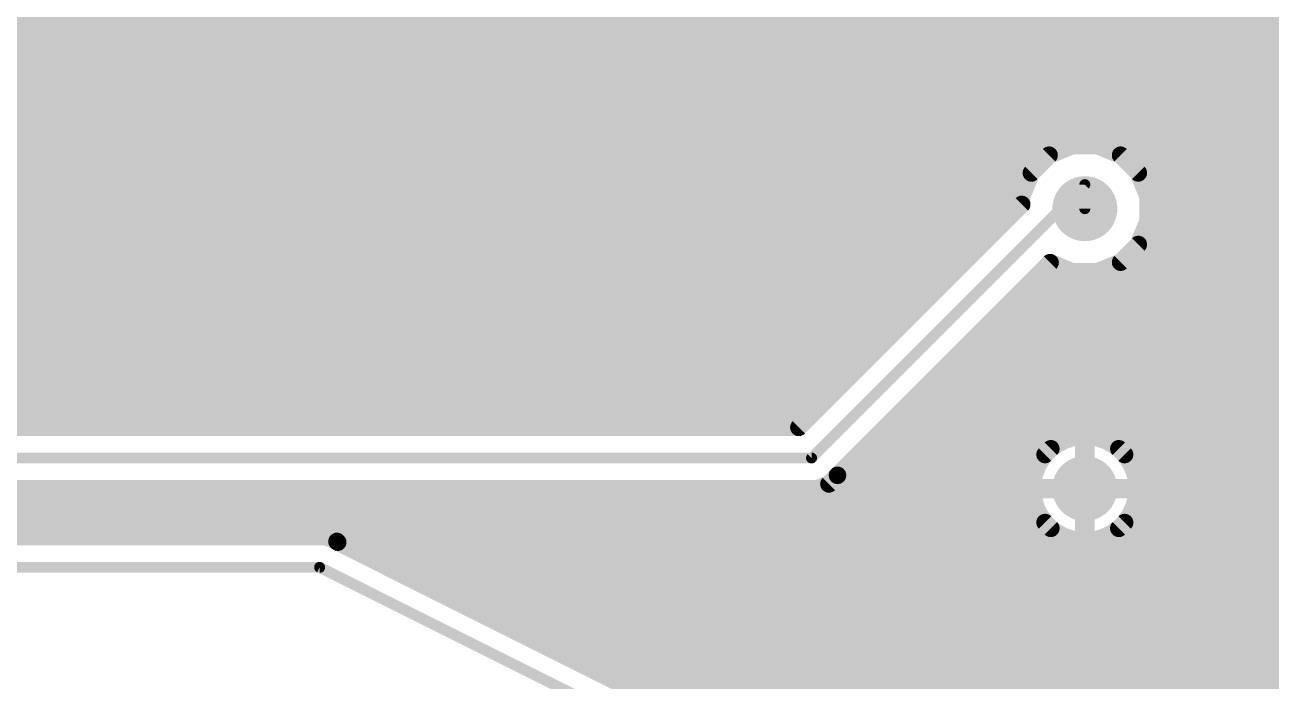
# Model space of a CAD drawing. Extents: x -0.2 to 78.9, y -2.7 to 86.6.
# Drawn here: x 22.36 to 51.32, y 27.84 to 43.08 of the extents above; entities that cross this region are included whole.
import ezdxf

# ---------------------------------------------------------------- set-up
doc = ezdxf.new("R2010")
doc.units = 0
doc.layers.add('16', color=174, linetype='CONTINUOUS')
doc.layers.add('17', color=94, linetype='CONTINUOUS')

# ---------------------------------------------------------------- blocks, each defined once
blk = doc.blocks.new('ROUNDP')
at = {"const_width": 0.5}
blk.add_lwpolyline([(0, -0.25, 1), (0, 0.25, 1), (0, -0.25)], format="xyb", dxfattribs=at)

msp = doc.modelspace()

# ---------------------------------------------------------------- linework, layer by layer
at = {"layer": '16'}
for points, const_width in [([(15.1364, 43.0784), (52.4358, 43.0784)], 0.4064), ([(15.4414, 42.672), (52.8422, 42.672)], 0.4064), ([(15.6097, 42.2656), (53.2486, 42.2656)], 0.4064), ([(15.6209, 41.8592), (53.655, 41.8592)], 0.4064), ([(15.5676, 41.4528), (54.0614, 41.4528)], 0.4064), ([(15.3992, 41.0464), (54.4678, 41.0464)], 0.4064), ([(15.0348, 40.64), (54.8742, 40.64)], 0.4064), ([(15.3993, 40.2336), (46.5962, 40.2336)], 0.4064), ([(46.1595, 40.0527), (45.7472, 39.6404)], 0.4064), ([(46.6983, 40.2759), (46.1595, 40.0527)], 0.4064), ([(47.2816, 40.2759), (46.6983, 40.2759)], 0.4064), ([(47.8204, 40.0527), (47.2816, 40.2759)], 0.4064), ([(47.3838, 40.2336), (55.2806, 40.2336)], 0.4064), ([(48.2327, 39.6404), (47.8204, 40.0527)], 0.4064), ([(15.5676, 39.8272), (45.934, 39.8272)], 0.4064), ([(48.0459, 39.8272), (55.687, 39.8272)], 0.4064), ([(45.7472, 39.6404), (45.524, 39.1016)], 0.4064), ([(48.4559, 39.1016), (48.2327, 39.6404)], 0.4064), ([(15.6209, 39.4208), (45.6563, 39.4208)], 0.4064), ([(40.64, 33.02), (46.99, 39.37)], 0.254), ([(46.99, 39.37), (46.99, 38.81)], 0.254), ([(48.3237, 39.4208), (56.0934, 39.4208)], 0.4064), ([(15.6096, 39.0144), (45.524, 39.0144)], 0.4064), ([(45.524, 38.9097), (40.3454, 33.7311)], 0.4064), ([(45.524, 39.1016), (45.524, 38.9097)], 0.4064), ([(48.4559, 38.5183), (48.4559, 39.1016)], 0.4064), ([(48.4559, 39.0144), (56.4998, 39.0144)], 0.4064), ([(15.4413, 38.608), (45.2223, 38.608)], 0.4064), ([(48.4559, 38.608), (56.9062, 38.608)], 0.4064), ([(48.2327, 37.9795), (48.4559, 38.5183)], 0.4064), ([(15.1364, 38.2016), (44.8159, 38.2016)], 0.4064), ([(48.3247, 38.2016), (57.3126, 38.2016)], 0.4064), ([(15.3396, 37.7952), (44.4095, 37.7952)], 0.4064), ([(47.8204, 37.5672), (48.2327, 37.9795)], 0.4064), ([(48.0484, 37.7952), (57.719, 37.7952)], 0.4064), ([(41.2428, 32.6171), (46.1831, 37.5575)], 0.4064), ([(46.1831, 37.5575), (46.6983, 37.344)], 0.4064), ([(47.2816, 37.344), (47.8204, 37.5672)], 0.4064), ([(15.5255, 37.3888), (44.0031, 37.3888)], 0.4064), ([(46.0144, 37.3888), (46.5901, 37.3888)], 0.4064), ([(46.6983, 37.344), (47.2816, 37.344)], 0.4064), ([(47.3897, 37.3888), (58.1254, 37.3888)], 0.4064), ([(15.6209, 36.9824), (43.5967, 36.9824)], 0.4064), ([(45.608, 36.9824), (58.5318, 36.9824)], 0.4064), ([(15.6209, 36.576), (43.1903, 36.576)], 0.4064), ([(45.2016, 36.576), (58.9382, 36.576)], 0.4064), ([(15.4834, 36.1696), (42.7839, 36.1696)], 0.4064), ([(44.7952, 36.1696), (59.3446, 36.1696)], 0.4064), ([(15.2381, 35.7632), (42.3775, 35.7632)], 0.4064), ([(44.3888, 35.7632), (59.751, 35.7632)], 0.4064), ([(14.7277, 35.3568), (41.9711, 35.3568)], 0.4064), ([(43.9824, 35.3568), (60.1574, 35.3568)], 0.4064), ([(0.6603, 34.9504), (41.5647, 34.9504)], 0.4064), ([(43.576, 34.9504), (60.5638, 34.9504)], 0.4064), ([(14.6049, 34.544), (41.1583, 34.544)], 0.4064), ([(43.1696, 34.544), (60.579, 34.544)], 0.4064), ([(15.1872, 34.1376), (40.7519, 34.1376)], 0.4064), ([(42.7632, 34.1376), (60.579, 34.1376)], 0.4064), ([(15.4624, 33.7312), (40.3455, 33.7312)], 0.4064), ([(40.3454, 33.7311), (15.4624, 33.7311)], 0.4064), ([(42.3568, 33.7312), (60.6743, 33.7312)], 0.4064), ([(46.5247, 33.4331), (46.3547, 33.3465)], 0.4064), ([(46.7061, 33.4921), (46.5247, 33.4331)], 0.4064), ([(46.8945, 33.5219), (46.7061, 33.4921)], 0.4064), ([(46.968, 33.5219), (46.8945, 33.5219)], 0.4064), ([(46.968, 32.3324), (46.968, 33.5219)], 0.4064), ([(47.0854, 33.5219), (47.0118, 33.5219)], 0.4064), ([(47.0118, 33.5219), (47.0118, 32.3324)], 0.4064), ([(47.2738, 33.4921), (47.0854, 33.5219)], 0.4064), ([(47.4552, 33.4331), (47.2738, 33.4921)], 0.4064), ([(47.6252, 33.3465), (47.4552, 33.4331)], 0.4064), ([(41.9504, 33.3248), (46.3249, 33.3248)], 0.4064), ([(46.0655, 33.0995), (45.9534, 32.9452)], 0.4064), ([(46.2004, 33.2344), (46.0655, 33.0995)], 0.4064), ([(46.3547, 33.3465), (46.2004, 33.2344)], 0.4064), ([(46.968, 33.3248), (47.0118, 33.3248)], 0.4064), ([(47.7795, 33.2344), (47.6252, 33.3465)], 0.4064), ([(47.6551, 33.3248), (60.8602, 33.3248)], 0.4064), ([(47.9144, 33.0995), (47.7795, 33.2344)], 0.4064), ([(48.0265, 32.9452), (47.9144, 33.0995)], 0.4064), ([(13.97, 33.02), (40.64, 33.02)], 0.254), ([(41.544, 32.9184), (45.9398, 32.9184)], 0.4064), ([(45.9534, 32.9452), (45.8668, 32.7752)], 0.4064), ([(46.968, 32.9184), (47.0118, 32.9184)], 0.4064), ([(48.1131, 32.7752), (48.0265, 32.9452)], 0.4064), ([(48.0402, 32.9184), (61.2666, 32.9184)], 0.4064), ([(41.0428, 32.4171), (41.2428, 32.6171)], 0.4064), ([(45.8078, 32.5938), (45.778, 32.4054)], 0.4064), ([(45.8668, 32.7752), (45.8078, 32.5938)], 0.4064), ([(48.1721, 32.5938), (48.1131, 32.7752)], 0.4064), ([(48.2019, 32.4054), (48.1721, 32.5938)], 0.4064), ([(15.4624, 32.3088), (40.7814, 32.3088)], 0.4064), ([(40.7814, 32.3088), (41.0428, 32.4171)], 0.4064), ([(41.1377, 32.512), (45.7949, 32.512)], 0.4064), ([(45.778, 32.4054), (45.778, 32.3318)], 0.4064), ([(45.778, 32.3318), (46.9675, 32.3318)], 0.4064), ([(46.9675, 32.288), (45.778, 32.288)], 0.4064), ([(45.778, 32.288), (45.778, 32.2145)], 0.4064), ([(46.9675, 32.3318), (46.9675, 32.288)], 0.4064), ([(46.968, 32.512), (47.0118, 32.512)], 0.4064), ([(47.0118, 32.3324), (46.968, 32.3324)], 0.4064), ([(46.968, 31.098), (46.968, 32.2875)], 0.4064), ([(46.968, 32.2875), (47.0118, 32.2875)], 0.4064), ([(47.0118, 32.2875), (47.0118, 31.098)], 0.4064), ([(47.0124, 32.288), (47.0124, 32.3318)], 0.4064), ([(47.0124, 32.3318), (48.2019, 32.3318)], 0.4064), ([(48.2019, 32.288), (47.0124, 32.288)], 0.4064), ([(48.1851, 32.512), (61.057, 32.512)], 0.4064), ([(48.2019, 32.3318), (48.2019, 32.4054)], 0.4064), ([(48.2019, 32.2145), (48.2019, 32.288)], 0.4064), ([(15.3782, 32.1056), (45.7952, 32.1056)], 0.4064), ([(45.778, 32.2145), (45.8078, 32.0261)], 0.4064), ([(45.8078, 32.0261), (45.8668, 31.8447)], 0.4064), ([(46.968, 32.1056), (47.0118, 32.1056)], 0.4064), ([(48.1131, 31.8447), (48.1721, 32.0261)], 0.4064), ([(48.1721, 32.0261), (48.2019, 32.2145)], 0.4064), ([(48.1846, 32.1056), (60.8767, 32.1056)], 0.4064), ([(15.0856, 31.6992), (45.9409, 31.6992)], 0.4064), ([(45.8668, 31.8447), (45.9534, 31.6747)], 0.4064), ([(45.9534, 31.6747), (46.0655, 31.5204)], 0.4064), ([(46.968, 31.6992), (47.0118, 31.6992)], 0.4064), ([(47.9144, 31.5204), (48.0265, 31.6747)], 0.4064), ([(48.0265, 31.6747), (48.1131, 31.8447)], 0.4064), ([(48.0389, 31.6992), (62.1785, 31.6992)], 0.4064), ([(46.0655, 31.5204), (46.2004, 31.3855)], 0.4064), ([(46.2004, 31.3855), (46.3547, 31.2734)], 0.4064), ([(47.6252, 31.2734), (47.7795, 31.3855)], 0.4064), ([(47.7795, 31.3855), (47.9144, 31.5204)], 0.4064), ([(15.4203, 31.2928), (46.3279, 31.2928)], 0.4064), ([(29.0946, 31.1911), (15.4624, 31.1911)], 0.4064), ([(29.1192, 31.1993), (29.0946, 31.1911)], 0.4064), ([(29.235, 31.1911), (29.1192, 31.1993)], 0.4064), ([(29.3514, 31.1911), (29.235, 31.1911)], 0.4064), ([(29.3754, 31.1811), (29.3514, 31.1911)], 0.4064), ([(29.4015, 31.1793), (29.3754, 31.1811)], 0.4064), ([(29.506, 31.127), (29.4015, 31.1793)], 0.4064), ([(29.6128, 31.0828), (29.506, 31.127)], 0.4064), ([(29.6311, 31.0645), (29.6128, 31.0828)], 0.4064), ([(46.3547, 31.2734), (46.5247, 31.1868)], 0.4064), ([(46.5247, 31.1868), (46.7061, 31.1278)], 0.4064), ([(46.7061, 31.1278), (46.8945, 31.098)], 0.4064), ([(46.8945, 31.098), (46.968, 31.098)], 0.4064), ([(46.968, 31.2928), (47.0118, 31.2928)], 0.4064), ([(47.0118, 31.098), (47.0854, 31.098)], 0.4064), ([(47.0854, 31.098), (47.2738, 31.1278)], 0.4064), ([(47.2738, 31.1278), (47.4552, 31.1868)], 0.4064), ([(47.4552, 31.1868), (47.6252, 31.2734)], 0.4064), ([(47.6519, 31.2928), (60.9096, 31.2928)], 0.4064), ([(47.1579, 22.3011), (29.6311, 31.0645)], 0.4064), ([(29.9873, 30.8864), (61.1306, 30.8864)], 0.4064), ([(13.97, 30.48), (29.21, 30.48)], 0.254), ([(29.21, 30.48), (46.99, 21.59)], 0.254), ([(30.8001, 30.48), (61.1651, 30.48)], 0.4064), ([(31.6129, 30.0736), (60.8007, 30.0736)], 0.4064), ([(32.4257, 29.6672), (60.6324, 29.6672)], 0.4064), ([(33.2385, 29.2608), (60.579, 29.2608)], 0.4064), ([(34.0513, 28.8544), (60.5902, 28.8544)], 0.4064), ([(34.8641, 28.448), (60.7585, 28.448)], 0.4064), ([(35.6769, 28.0416), (61.0634, 28.0416)], 0.4064), ([(36.4897, 27.6352), (60.8604, 27.6352)], 0.4064)]:
    msp.add_lwpolyline(points, dxfattribs=dict(at, const_width=const_width))
for points, const_width in [([(46.1206, 40.1466, 1), (46.1984, 39.9588)], 0.2032), ([(46.2313, 39.9809, 1), (46.0877, 40.1245)], 0.2032), ([(46.5962, 40.132, 1), (46.5962, 40.3352)], 0.2032), ([(46.6983, 40.3775, 1), (46.6983, 40.1743)], 0.2032), ([(46.7372, 40.182, 1), (46.6594, 40.3698)], 0.2032), ([(47.3205, 40.3698, 1), (47.2427, 40.182)], 0.2032), ([(47.2816, 40.1743, 1), (47.2816, 40.3775)], 0.2032), ([(47.3838, 40.3352, 1), (47.3838, 40.132)], 0.2032), ([(47.8922, 40.1245, 1), (47.7486, 39.9809)], 0.2032), ([(47.7815, 39.9588, 1), (47.8593, 40.1466)], 0.2032), ([(45.934, 39.7256, 1), (45.934, 39.9288)], 0.2032), ([(48.0459, 39.9288, 1), (48.0459, 39.7256)], 0.2032), ([(45.6754, 39.7122, 1), (45.819, 39.5686)], 0.2032), ([(45.8411, 39.6015, 1), (45.6533, 39.6793)], 0.2032), ([(48.3266, 39.6793, 1), (48.1388, 39.6015)], 0.2032), ([(48.1609, 39.5686, 1), (48.3045, 39.7122)], 0.2032), ([(45.6563, 39.3192, 1), (45.6563, 39.5224)], 0.2032), ([(47.0535, 39.37, 1), (46.9265, 39.37)], 0.127), ([(47.0349, 39.3251, 1), (46.9451, 39.4149)], 0.127), ([(48.3237, 39.5224, 1), (48.3237, 39.3192)], 0.2032), ([(45.6256, 39.1016, 1), (45.4224, 39.1016)], 0.2032), ([(45.4301, 39.1405, 1), (45.6179, 39.0627)], 0.2032), ([(45.5958, 38.8379, 1), (45.4522, 38.9815)], 0.2032), ([(45.524, 38.9128, 1), (45.524, 39.116)], 0.2032), ([(48.5575, 39.1016, 1), (48.3543, 39.1016)], 0.2032), ([(48.4559, 39.116, 1), (48.4559, 38.9128)], 0.2032), ([(48.362, 39.0627, 1), (48.5498, 39.1405)], 0.2032), ([(45.2223, 38.5064, 1), (45.2223, 38.7096)], 0.2032), ([(45.4224, 38.9097, 1), (45.6256, 38.9097)], 0.2032), ([(46.9265, 38.81, 1), (47.0535, 38.81)], 0.127), ([(48.4559, 38.7096, 1), (48.4559, 38.5064)], 0.2032), ([(48.3543, 38.5183, 1), (48.5575, 38.5183)], 0.2032), ([(48.5498, 38.4794, 1), (48.362, 38.5572)], 0.2032), ([(44.8159, 38.1, 1), (44.8159, 38.3032)], 0.2032), ([(48.3247, 38.3032, 1), (48.3247, 38.1)], 0.2032), ([(44.4095, 37.6936, 1), (44.4095, 37.8968)], 0.2032), ([(48.0484, 37.8968, 1), (48.0484, 37.6936)], 0.2032), ([(48.1388, 38.0184, 1), (48.3266, 37.9406)], 0.2032), ([(48.3045, 37.9077, 1), (48.1609, 38.0513)], 0.2032), ([(46.222, 37.6514, 1), (46.1442, 37.4636)], 0.2032), ([(46.2549, 37.4857, 1), (46.1113, 37.6293)], 0.2032), ([(47.7486, 37.639, 1), (47.8922, 37.4954)], 0.2032), ([(47.8593, 37.4733, 1), (47.7815, 37.6611)], 0.2032), ([(44.0031, 37.2872, 1), (44.0031, 37.4904)], 0.2032), ([(46.0144, 37.4904, 1), (46.0144, 37.2872)], 0.2032), ([(46.5901, 37.2872, 1), (46.5901, 37.4904)], 0.2032), ([(46.6983, 37.4456, 1), (46.6983, 37.2424)], 0.2032), ([(46.6594, 37.2501, 1), (46.7372, 37.4379)], 0.2032), ([(47.2427, 37.4379, 1), (47.3205, 37.2501)], 0.2032), ([(47.2816, 37.2424, 1), (47.2816, 37.4456)], 0.2032), ([(47.3897, 37.4904, 1), (47.3897, 37.2872)], 0.2032), ([(43.5967, 36.8808, 1), (43.5967, 37.084)], 0.2032), ([(45.608, 37.084, 1), (45.608, 36.8808)], 0.2032), ([(43.1903, 36.4744, 1), (43.1903, 36.6776)], 0.2032), ([(45.2016, 36.6776, 1), (45.2016, 36.4744)], 0.2032), ([(42.7839, 36.068, 1), (42.7839, 36.2712)], 0.2032), ([(44.7952, 36.2712, 1), (44.7952, 36.068)], 0.2032), ([(42.3775, 35.6616, 1), (42.3775, 35.8648)], 0.2032), ([(44.3888, 35.8648, 1), (44.3888, 35.6616)], 0.2032), ([(41.9711, 35.2552, 1), (41.9711, 35.4584)], 0.2032), ([(43.9824, 35.4584, 1), (43.9824, 35.2552)], 0.2032), ([(41.5647, 34.8488, 1), (41.5647, 35.052)], 0.2032), ([(43.576, 35.052, 1), (43.576, 34.8488)], 0.2032), ([(41.1583, 34.4424, 1), (41.1583, 34.6456)], 0.2032), ([(43.1696, 34.6456, 1), (43.1696, 34.4424)], 0.2032), ([(40.7519, 34.036, 1), (40.7519, 34.2392)], 0.2032), ([(42.7632, 34.2392, 1), (42.7632, 34.036)], 0.2032), ([(40.2736, 33.8029, 1), (40.4172, 33.6593)], 0.2032), ([(40.3454, 33.6295, 1), (40.3454, 33.8327)], 0.2032), ([(40.3455, 33.6296, 1), (40.3455, 33.8328)], 0.2032), ([(42.3568, 33.8328, 1), (42.3568, 33.6296)], 0.2032), ([(46.4933, 33.5297, 1), (46.5561, 33.3365)], 0.2032), ([(46.5708, 33.3426, 1), (46.4786, 33.5236)], 0.2032), ([(46.6902, 33.5925, 1), (46.722, 33.3917)], 0.2032), ([(46.7375, 33.3955, 1), (46.6747, 33.5887)], 0.2032), ([(46.8945, 33.6235, 1), (46.8945, 33.4203)], 0.2032), ([(47.0696, 33.5219, 1), (46.8664, 33.5219)], 0.2032), ([(46.9104, 33.4215, 1), (46.8786, 33.6223)], 0.2032), ([(47.0118, 33.6235, 1), (47.0118, 33.4203)], 0.2032), ([(47.1134, 33.5219, 1), (46.9102, 33.5219)], 0.2032), ([(46.968, 33.4203, 1), (46.968, 33.6235)], 0.2032), ([(47.1013, 33.6223, 1), (47.0695, 33.4215)], 0.2032), ([(47.0854, 33.4203, 1), (47.0854, 33.6235)], 0.2032), ([(47.3052, 33.5887, 1), (47.2424, 33.3955)], 0.2032), ([(47.2579, 33.3917, 1), (47.2897, 33.5925)], 0.2032), ([(47.5013, 33.5236, 1), (47.4091, 33.3426)], 0.2032), ([(47.4238, 33.3365, 1), (47.4866, 33.5297)], 0.2032), ([(41.9504, 33.4264, 1), (41.9504, 33.2232)], 0.2032), ([(46.1477, 33.0398, 1), (45.9833, 33.1592)], 0.2032), ([(46.1407, 33.3166, 1), (46.2601, 33.1522)], 0.2032), ([(46.2722, 33.1626, 1), (46.1286, 33.3062)], 0.2032), ([(46.3086, 33.437, 1), (46.4008, 33.256)], 0.2032), ([(46.4144, 33.2643, 1), (46.295, 33.4287)], 0.2032), ([(46.3249, 33.2232, 1), (46.3249, 33.4264)], 0.2032), ([(46.968, 33.4264, 1), (46.968, 33.2232)], 0.2032), ([(47.0118, 33.2232, 1), (47.0118, 33.4264)], 0.2032), ([(47.6849, 33.4287, 1), (47.5655, 33.2643)], 0.2032), ([(47.6551, 33.4264, 1), (47.6551, 33.2232)], 0.2032), ([(47.5791, 33.256, 1), (47.6713, 33.437)], 0.2032), ([(47.8513, 33.3062, 1), (47.7077, 33.1626)], 0.2032), ([(47.7198, 33.1522, 1), (47.8392, 33.3166)], 0.2032), ([(47.9966, 33.1592, 1), (47.8322, 33.0398)], 0.2032), ([(40.5951, 33.0649, 1), (40.6849, 32.9751)], 0.127), ([(40.64, 32.9565, 1), (40.64, 33.0835)], 0.127), ([(41.544, 33.02, 1), (41.544, 32.8168)], 0.2032), ([(45.8712, 33.0049, 1), (46.0356, 32.8855)], 0.2032), ([(46.0439, 32.8991, 1), (45.8629, 32.9913)], 0.2032), ([(45.9398, 32.8168, 1), (45.9398, 33.02)], 0.2032), ([(45.9937, 33.1713, 1), (46.1373, 33.0277)], 0.2032), ([(46.968, 33.02, 1), (46.968, 32.8168)], 0.2032), ([(47.0118, 32.8168, 1), (47.0118, 33.02)], 0.2032), ([(47.8426, 33.0277, 1), (47.9862, 33.1713)], 0.2032), ([(48.117, 32.9913, 1), (47.936, 32.8991)], 0.2032), ([(48.0402, 33.02, 1), (48.0402, 32.8168)], 0.2032), ([(47.9443, 32.8855, 1), (48.1087, 33.0049)], 0.2032), ([(41.171, 32.6889, 1), (41.3146, 32.5453)], 0.2032), ([(41.3146, 32.5453, 1), (41.171, 32.6889)], 0.2032), ([(45.7112, 32.6252, 1), (45.9044, 32.5624)], 0.2032), ([(45.9082, 32.5779, 1), (45.7074, 32.6097)], 0.2032), ([(45.7763, 32.8213, 1), (45.9573, 32.7291)], 0.2032), ([(45.9634, 32.7438, 1), (45.7702, 32.8066)], 0.2032), ([(48.2097, 32.8066, 1), (48.0165, 32.7438)], 0.2032), ([(48.0226, 32.7291, 1), (48.2036, 32.8213)], 0.2032), ([(48.2725, 32.6097, 1), (48.0717, 32.5779)], 0.2032), ([(48.0755, 32.5624, 1), (48.2687, 32.6252)], 0.2032), ([(40.7425, 32.4027, 1), (40.8203, 32.2149)], 0.2032), ([(40.7814, 32.2072, 1), (40.7814, 32.4104)], 0.2032), ([(40.971, 32.4889, 1), (41.1146, 32.3453)], 0.2032), ([(41.0817, 32.3232, 1), (41.0039, 32.511)], 0.2032), ([(41.1377, 32.6136, 1), (41.1377, 32.4104)], 0.2032), ([(45.6776, 32.4213, 1), (45.8784, 32.3895)], 0.2032), ([(45.8796, 32.4054, 1), (45.6764, 32.4054)], 0.2032), ([(45.778, 32.4334, 1), (45.778, 32.2302)], 0.2032), ([(45.778, 32.3896, 1), (45.778, 32.1864)], 0.2032), ([(45.8796, 32.288, 1), (45.6764, 32.288)], 0.2032), ([(45.6764, 32.3318, 1), (45.8796, 32.3318)], 0.2032), ([(45.7949, 32.4104, 1), (45.7949, 32.6136)], 0.2032), ([(47.0691, 32.3318, 1), (46.8659, 32.3318)], 0.2032), ([(46.968, 32.6136, 1), (46.968, 32.4104)], 0.2032), ([(46.968, 32.434, 1), (46.968, 32.2308)], 0.2032), ([(47.0696, 32.2875, 1), (46.8664, 32.2875)], 0.2032), ([(46.968, 32.3891, 1), (46.968, 32.1859)], 0.2032), ([(46.8664, 32.3324, 1), (47.0696, 32.3324)], 0.2032), ([(47.1134, 32.2875, 1), (46.9102, 32.2875)], 0.2032), ([(46.9102, 32.3324, 1), (47.1134, 32.3324)], 0.2032), ([(47.114, 32.3318, 1), (46.9108, 32.3318)], 0.2032), ([(47.0124, 32.4334, 1), (47.0124, 32.2302)], 0.2032), ([(47.0124, 32.3896, 1), (47.0124, 32.1864)], 0.2032), ([(46.9675, 32.2302, 1), (46.9675, 32.4334)], 0.2032), ([(46.9675, 32.1864, 1), (46.9675, 32.3896)], 0.2032), ([(47.0118, 32.4104, 1), (47.0118, 32.6136)], 0.2032), ([(47.0118, 32.2308, 1), (47.0118, 32.434)], 0.2032), ([(47.0118, 32.1859, 1), (47.0118, 32.3891)], 0.2032), ([(48.1851, 32.6136, 1), (48.1851, 32.4104)], 0.2032), ([(48.3035, 32.4054, 1), (48.1003, 32.4054)], 0.2032), ([(48.3035, 32.288, 1), (48.1003, 32.288)], 0.2032), ([(48.1003, 32.3318, 1), (48.3035, 32.3318)], 0.2032), ([(48.1015, 32.3895, 1), (48.3023, 32.4213)], 0.2032), ([(48.2019, 32.2302, 1), (48.2019, 32.4334)], 0.2032), ([(48.2019, 32.1864, 1), (48.2019, 32.3896)], 0.2032), ([(45.8784, 32.2304, 1), (45.6776, 32.1986)], 0.2032), ([(45.6764, 32.2145, 1), (45.8796, 32.2145)], 0.2032), ([(45.9044, 32.0575, 1), (45.7112, 31.9947)], 0.2032), ([(45.7074, 32.0102, 1), (45.9082, 32.042)], 0.2032), ([(45.7952, 32.004, 1), (45.7952, 32.2072)], 0.2032), ([(46.8659, 32.288, 1), (47.0691, 32.288)], 0.2032), ([(46.968, 32.2072, 1), (46.968, 32.004)], 0.2032), ([(46.9108, 32.288, 1), (47.114, 32.288)], 0.2032), ([(47.0118, 32.004, 1), (47.0118, 32.2072)], 0.2032), ([(48.0717, 32.042, 1), (48.2725, 32.0102)], 0.2032), ([(48.2687, 31.9947, 1), (48.0755, 32.0575)], 0.2032), ([(48.1846, 32.2072, 1), (48.1846, 32.004)], 0.2032), ([(48.1003, 32.2145, 1), (48.3035, 32.2145)], 0.2032), ([(48.3023, 32.1986, 1), (48.1015, 32.2304)], 0.2032), ([(45.9573, 31.8908, 1), (45.7763, 31.7986)], 0.2032), ([(45.7702, 31.8133, 1), (45.9634, 31.8761)], 0.2032), ([(46.0356, 31.7344, 1), (45.8712, 31.615)], 0.2032), ([(45.9409, 31.5976, 1), (45.9409, 31.8008)], 0.2032), ([(46.968, 31.8008, 1), (46.968, 31.5976)], 0.2032), ([(47.0118, 31.5976, 1), (47.0118, 31.8008)], 0.2032), ([(48.0389, 31.8008, 1), (48.0389, 31.5976)], 0.2032), ([(48.1087, 31.615, 1), (47.9443, 31.7344)], 0.2032), ([(48.0165, 31.8761, 1), (48.2097, 31.8133)], 0.2032), ([(48.2036, 31.7986, 1), (48.0226, 31.8908)], 0.2032), ([(45.8629, 31.6286, 1), (46.0439, 31.7208)], 0.2032), ([(46.1373, 31.5922, 1), (45.9937, 31.4486)], 0.2032), ([(45.9833, 31.4607, 1), (46.1477, 31.5801)], 0.2032), ([(46.2601, 31.4677, 1), (46.1407, 31.3033)], 0.2032), ([(47.8392, 31.3033, 1), (47.7198, 31.4677)], 0.2032), ([(47.8322, 31.5801, 1), (47.9966, 31.4607)], 0.2032), ([(47.9862, 31.4486, 1), (47.8426, 31.5922)], 0.2032), ([(47.936, 31.7208, 1), (48.117, 31.6286)], 0.2032), ([(29.0625, 31.2875, 1), (29.1267, 31.0947)], 0.2032), ([(29.1264, 31.3006, 1), (29.112, 31.098)], 0.2032), ([(29.1513, 31.1029, 1), (29.0871, 31.2957)], 0.2032), ([(29.0946, 31.0895, 1), (29.0946, 31.2927)], 0.2032), ([(29.235, 31.2927, 1), (29.235, 31.0895)], 0.2032), ([(29.2278, 31.0898, 1), (29.2422, 31.2924)], 0.2032), ([(29.3905, 31.2849, 1), (29.3123, 31.0973)], 0.2032), ([(29.3824, 31.2825, 1), (29.3684, 31.0797)], 0.2032), ([(29.447, 31.2702, 1), (29.356, 31.0884)], 0.2032), ([(29.3363, 31.0873, 1), (29.4145, 31.2749)], 0.2032), ([(29.3514, 31.0895, 1), (29.3514, 31.2927)], 0.2032), ([(29.3945, 31.0779, 1), (29.4085, 31.2807)], 0.2032), ([(29.5449, 31.2209, 1), (29.4671, 31.0331)], 0.2032), ([(29.4605, 31.0361, 1), (29.5515, 31.2179)], 0.2032), ([(29.6846, 31.1546, 1), (29.541, 31.011)], 0.2032), ([(29.5739, 30.9889, 1), (29.6517, 31.1767)], 0.2032), ([(46.1286, 31.3137, 1), (46.2722, 31.4573)], 0.2032), ([(46.4008, 31.3639, 1), (46.3086, 31.1829)], 0.2032), ([(46.295, 31.1912, 1), (46.4144, 31.3556)], 0.2032), ([(46.3279, 31.1912, 1), (46.3279, 31.3944)], 0.2032), ([(46.5561, 31.2834, 1), (46.4933, 31.0902)], 0.2032), ([(46.4786, 31.0963, 1), (46.5708, 31.2773)], 0.2032), ([(46.722, 31.2282, 1), (46.6902, 31.0274)], 0.2032), ([(46.6747, 31.0312, 1), (46.7375, 31.2244)], 0.2032), ([(46.8945, 31.1996, 1), (46.8945, 30.9964)], 0.2032), ([(46.968, 31.3944, 1), (46.968, 31.1912)], 0.2032), ([(46.8786, 30.9976, 1), (46.9104, 31.1984)], 0.2032), ([(47.0118, 31.1996, 1), (47.0118, 30.9964)], 0.2032), ([(46.968, 30.9964, 1), (46.968, 31.1996)], 0.2032), ([(47.0695, 31.1984, 1), (47.1013, 30.9976)], 0.2032), ([(47.0118, 31.1912, 1), (47.0118, 31.3944)], 0.2032), ([(47.0854, 30.9964, 1), (47.0854, 31.1996)], 0.2032), ([(47.2424, 31.2244, 1), (47.3052, 31.0312)], 0.2032), ([(47.2897, 31.0274, 1), (47.2579, 31.2282)], 0.2032), ([(47.4091, 31.2773, 1), (47.5013, 31.0963)], 0.2032), ([(47.4866, 31.0902, 1), (47.4238, 31.2834)], 0.2032), ([(47.5655, 31.3556, 1), (47.6849, 31.1912)], 0.2032), ([(47.6519, 31.3944, 1), (47.6519, 31.1912)], 0.2032), ([(47.6713, 31.1829, 1), (47.5791, 31.3639)], 0.2032), ([(47.7077, 31.4573, 1), (47.8513, 31.3137)], 0.2032), ([(29.6765, 31.1554, 1), (29.5857, 30.9736)], 0.2032), ([(29.5593, 30.9927, 1), (29.7029, 31.1363)], 0.2032), ([(29.9873, 30.988, 1), (29.9873, 30.7848)], 0.2032), ([(46.8664, 31.098, 1), (47.0696, 31.098)], 0.2032), ([(46.9102, 31.098, 1), (47.1134, 31.098)], 0.2032), ([(29.2384, 30.5368, 1), (29.1816, 30.4232)], 0.127), ([(29.21, 30.4165, 1), (29.21, 30.5435)], 0.127), ([(30.8001, 30.5816, 1), (30.8001, 30.3784)], 0.2032), ([(31.6129, 30.1752, 1), (31.6129, 29.972)], 0.2032), ([(32.4257, 29.7688, 1), (32.4257, 29.5656)], 0.2032), ([(33.2385, 29.3624, 1), (33.2385, 29.1592)], 0.2032), ([(34.0513, 28.956, 1), (34.0513, 28.7528)], 0.2032), ([(34.8641, 28.5496, 1), (34.8641, 28.3464)], 0.2032), ([(35.6769, 28.1432, 1), (35.6769, 27.94)], 0.2032)]:
    msp.add_lwpolyline(points, format="xyb", dxfattribs=dict(at, const_width=const_width))

# ---------------------------------------------------------------- block references
at = {"layer": '17', "xscale": 1.5096, "yscale": 1.5096, "rotation": 90}
for p in [(46.99, 38.81), (46.99, 32.31)]:
    msp.add_blockref('ROUNDP', p, dxfattribs=at)

doc.saveas('drawing.dxf')
